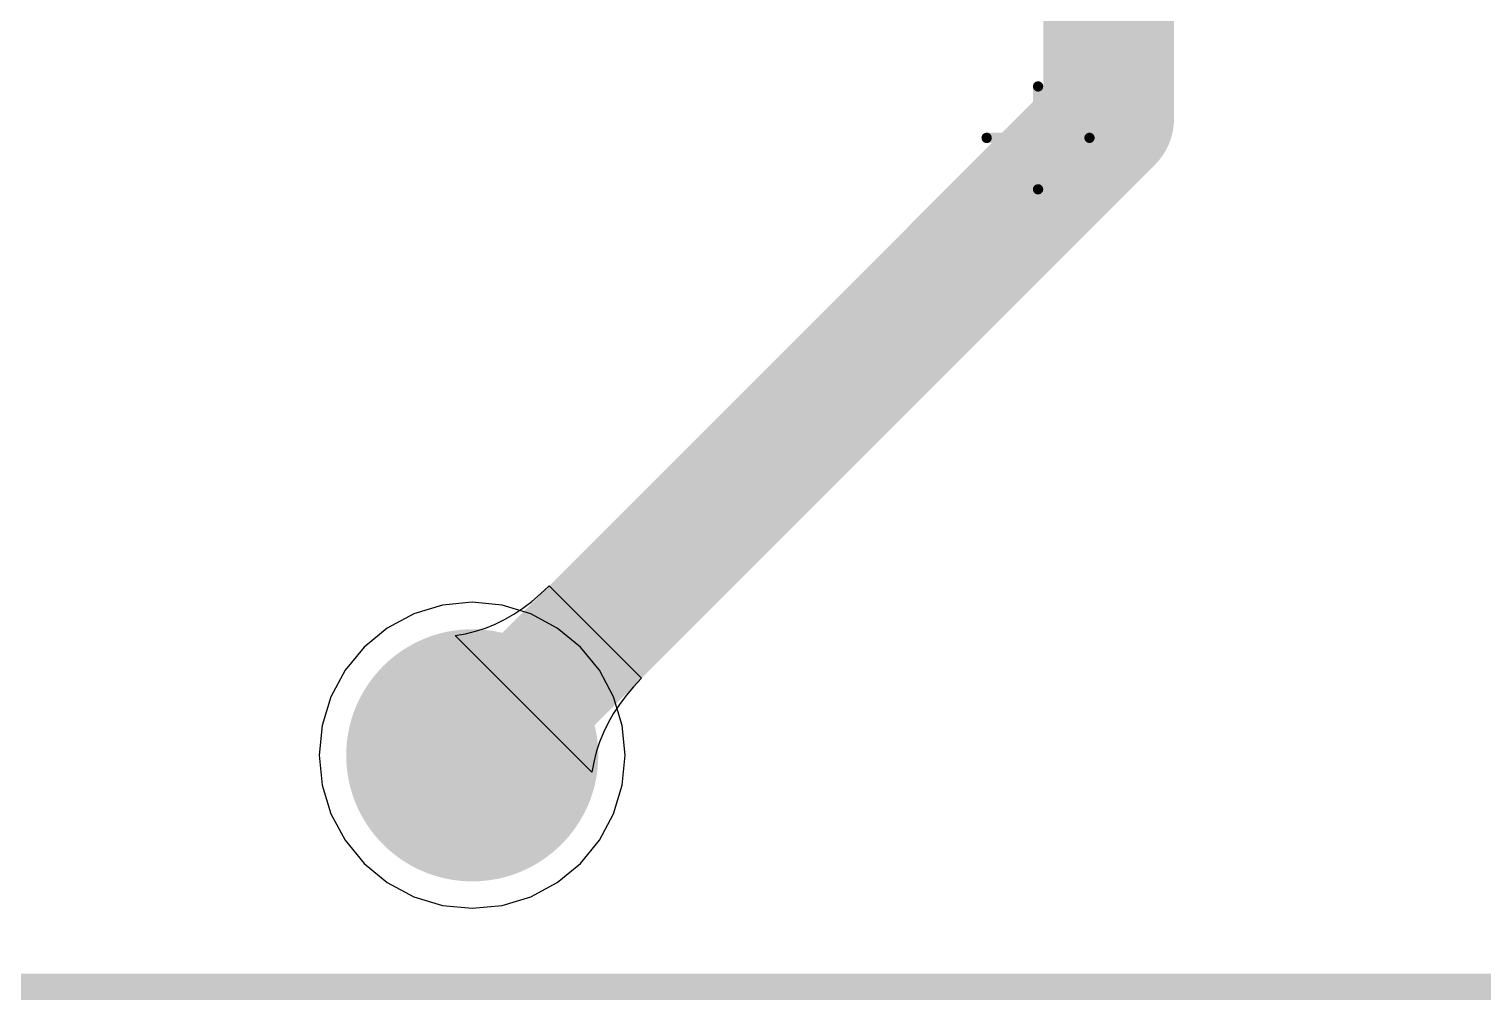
# Model space of a CAD drawing. Header units: inches. Extents: x -0.01 to 3.94, y -0.06 to 4.68.
# Drawn here: x 2.789 to 3.345, y 2.711 to 3.082 of the extents above; entities that cross this region are included whole.
import ezdxf

# ---------------------------------------------------------------- set-up
doc = ezdxf.new("R2010")
doc.units = ezdxf.units.IN
doc.header["$MEASUREMENT"] = 0
for name, color, linetype in [('Bottom Layer', 5, 'Continuous'), ('Bottom Solder', 6, 'Continuous'), ('Int1 -GND)', 16, 'Continuous'), ('Int2 -PWR)', 76, 'Continuous'), ('Multi-Layer', 9, 'Continuous'), ('Pad Holes', 156, 'Continuous'), ('Top 3D Body', 56, 'Continuous'), ('Top Courtyard', 56, 'Continuous'), ('Top Layer', 1, 'Continuous'), ('Top Overlay', 2, 'Continuous'), ('Top Solder', 216, 'Continuous')]:
    doc.layers.add(name, color=color, linetype=linetype)

# ---------------------------------------------------------------- blocks, each defined once
blk = doc.blocks.new('AAE46D0F_8D2F_4914_8614_C04E242B4758_561')
at = {"layer": 'Bottom Layer'}
h = blk.add_hatch(color=5, dxfattribs=at)
edge = h.paths.add_edge_path()
edge.add_arc((0.21653, 0.23622), 0.04626, 0, 360)
at = {"layer": 'Bottom Solder'}
h = blk.add_hatch(color=6, dxfattribs=at)
edge = h.paths.add_edge_path()
edge.add_arc((0.21653, 0.23622), 0.04823, 0, 360)
at = {"layer": 'Int1 -GND)'}
h = blk.add_hatch(color=7, dxfattribs=at)
edge = h.paths.add_edge_path()
edge.add_arc((0.21653, 0.23622), 0.04626, 0, 360)
at = {"layer": 'Int2 -PWR)'}
h = blk.add_hatch(color=7, dxfattribs=at)
edge = h.paths.add_edge_path()
edge.add_arc((0.21653, 0.23622), 0.04626, 0, 360)
at = {"layer": 'Multi-Layer'}
h = blk.add_hatch(color=9, dxfattribs=at)
edge = h.paths.add_edge_path()
edge.add_arc((0.21653, 0.23622), 0.04626, 0, 360)
at = {"layer": 'Pad Holes'}
h = blk.add_hatch(color=7, dxfattribs=at)
edge = h.paths.add_edge_path()
edge.add_arc((0.21653, 0.23622), 0.03051, 0, 360)
at = {"layer": 'Top Layer'}
h = blk.add_hatch(color=1, dxfattribs=at)
edge = h.paths.add_edge_path()
edge.add_arc((0.21653, 0.23622), 0.04626, 0, 360)
at = {"layer": 'Top Solder'}
h = blk.add_hatch(color=216, dxfattribs=at)
edge = h.paths.add_edge_path()
edge.add_arc((0.21653, 0.23622), 0.04823, 0, 360)
at = {"layer": 'Top 3D Body'}
blk.add_lwpolyline([(0.44291, 0.3248, 0.00787, 0.00787, 0), (-0.44291, 0.3248, 0.00787, 0.00787, 0)], format="xyseb", dxfattribs=at)
at = {"layer": 'Top Courtyard'}
for points in [[(0, 0.01969, 0.00394, 0.00394, 0), (0, -0.01968, 0.00394, 0.00394, 0)], [(0.01968, 0, 0.00394, 0.00394, 0), (-0.01969, 0, 0.00394, 0.00394, 0)]]:
    blk.add_lwpolyline(points, format="xyseb", dxfattribs=at)
for points in [[(-0.00098, 0.01969, 0.00197, 0.00197, 1), (0.00099, 0.01969, 0.00197, 0.00197, 1)], [(-0.02067, 0, 0.00197, 0.00197, 1), (-0.0187, 0, 0.00197, 0.00197, 1)], [(0.0187, 0, 0.00197, 0.00197, 1), (0.02067, 0, 0.00197, 0.00197, 1)], [(-0.00098, -0.01968, 0.00197, 0.00197, 1), (0.00099, -0.01968, 0.00197, 0.00197, 1)]]:
    blk.add_lwpolyline(points, format="xyseb", close=True, dxfattribs=at)
at = {"layer": 'Top Overlay'}
blk.add_lwpolyline([(0.44291, 0.3248, 0.01, 0.01, 0), (-0.44252, 0.3248, 0.01, 0.01, 0)], format="xyseb", dxfattribs=at)

msp = doc.modelspace()

# ---------------------------------------------------------------- linework, layer by layer
at = {"layer": 'Int1 -GND)'}
for p, q in [((2.94724, 2.86159), (2.93626, 2.85826)), ((2.95866, 2.86272), (2.94724, 2.86159)), ((2.97008, 2.86159), (2.95866, 2.86272)), ((2.98106, 2.85826), (2.97008, 2.86159)), ((2.93626, 2.85826), (2.92614, 2.85285)), ((2.99119, 2.85285), (2.98106, 2.85826)), ((2.92614, 2.85285), (2.91727, 2.84557)), ((3.00006, 2.84557), (2.99119, 2.85285)), ((2.91727, 2.84557), (2.90999, 2.8367)), ((3.00734, 2.8367), (3.00006, 2.84557)), ((2.90999, 2.8367), (2.90458, 2.82658)), ((3.01275, 2.82658), (3.00734, 2.8367)), ((2.90458, 2.82658), (2.90125, 2.8156)), ((3.01608, 2.8156), (3.01275, 2.82658)), ((2.90125, 2.8156), (2.90012, 2.80417)), ((3.0172, 2.80417), (3.01608, 2.8156)), ((2.90012, 2.80417), (2.90125, 2.79275)), ((3.01608, 2.79275), (3.0172, 2.80417)), ((2.90125, 2.79275), (2.90458, 2.78177)), ((3.01275, 2.78177), (3.01608, 2.79275)), ((2.90458, 2.78177), (2.90999, 2.77165)), ((3.00734, 2.77165), (3.01275, 2.78177)), ((2.90999, 2.77165), (2.91727, 2.76278)), ((3.00006, 2.76278), (3.00734, 2.77165)), ((2.91727, 2.76278), (2.92614, 2.7555)), ((2.99119, 2.7555), (3.00006, 2.76278)), ((2.92614, 2.7555), (2.93626, 2.75009)), ((2.98106, 2.75009), (2.99119, 2.7555)), ((2.93626, 2.75009), (2.94724, 2.74676)), ((2.97008, 2.74676), (2.98106, 2.75009)), ((2.94724, 2.74676), (2.95866, 2.74563)), ((2.95866, 2.74563), (2.97008, 2.74676))]:
    msp.add_line(p, q, dxfattribs=at)
at = {"layer": 'Int2 -PWR)'}
for p, q in [((2.94724, 2.86159), (2.93626, 2.85826)), ((2.95866, 2.86272), (2.94724, 2.86159)), ((2.97008, 2.86159), (2.95866, 2.86272)), ((2.98106, 2.85826), (2.97008, 2.86159)), ((2.93626, 2.85826), (2.92614, 2.85285)), ((2.99119, 2.85285), (2.98106, 2.85826)), ((2.92614, 2.85285), (2.91727, 2.84557)), ((3.00006, 2.84557), (2.99119, 2.85285)), ((2.91727, 2.84557), (2.90999, 2.8367)), ((3.00734, 2.8367), (3.00006, 2.84557)), ((2.90999, 2.8367), (2.90458, 2.82658)), ((3.01275, 2.82658), (3.00734, 2.8367)), ((2.90458, 2.82658), (2.90125, 2.8156)), ((3.01608, 2.8156), (3.01275, 2.82658)), ((2.90125, 2.8156), (2.90012, 2.80417)), ((3.0172, 2.80417), (3.01608, 2.8156)), ((2.90012, 2.80417), (2.90125, 2.79275)), ((3.01608, 2.79275), (3.0172, 2.80417)), ((2.90125, 2.79275), (2.90458, 2.78177)), ((3.01275, 2.78177), (3.01608, 2.79275)), ((2.90458, 2.78177), (2.90999, 2.77165)), ((3.00734, 2.77165), (3.01275, 2.78177)), ((2.90999, 2.77165), (2.91727, 2.76278)), ((3.00006, 2.76278), (3.00734, 2.77165)), ((2.91727, 2.76278), (2.92614, 2.7555)), ((2.99119, 2.7555), (3.00006, 2.76278)), ((2.92614, 2.7555), (2.93626, 2.75009)), ((2.98106, 2.75009), (2.99119, 2.7555)), ((2.93626, 2.75009), (2.94724, 2.74676)), ((2.97008, 2.74676), (2.98106, 2.75009)), ((2.94724, 2.74676), (2.95866, 2.74563)), ((2.95866, 2.74563), (2.97008, 2.74676))]:
    msp.add_line(p, q, dxfattribs=at)
at = {"layer": 'Top Layer'}
for p, q in [((2.9815, 2.86305), (2.98485, 2.86589)), ((2.98485, 2.86589), (2.98813, 2.869)), ((2.98813, 2.869), (3.02349, 2.83365)), ((2.97459, 2.85817), (2.97808, 2.86048)), ((2.97808, 2.86048), (2.9815, 2.86305)), ((2.96369, 2.85287), (2.96739, 2.85437)), ((2.96739, 2.85437), (2.97103, 2.85614)), ((2.97103, 2.85614), (2.97459, 2.85817)), ((2.95215, 2.84997), (2.95607, 2.85067)), ((3.00446, 2.79766), (2.95215, 2.84997)), ((2.95607, 2.85067), (2.95991, 2.85163)), ((2.95991, 2.85163), (2.96369, 2.85287)), ((3.02349, 2.83365), (3.02038, 2.83037)), ((3.01754, 2.82702), (3.01497, 2.8236)), ((3.02038, 2.83037), (3.01754, 2.82702)), ((3.01497, 2.8236), (3.01266, 2.8201)), ((3.01062, 2.81654), (3.00885, 2.81291)), ((3.01266, 2.8201), (3.01062, 2.81654)), ((3.00885, 2.81291), (3.00735, 2.8092)), ((3.00612, 2.80543), (3.00516, 2.80158)), ((3.00735, 2.8092), (3.00612, 2.80543)), ((3.00516, 2.80158), (3.00446, 2.79766))]:
    msp.add_line(p, q, dxfattribs=at)
for points in [[(3.20224, 3.04775, 0.05, 0.05, 0), (3.20224, 3.40491, 0.05, 0.05, 0)], [(2.95866, 2.80417, 0.05, 0.05, 0), (3.20224, 3.04775, 0.05, 0.05, 0)]]:
    msp.add_lwpolyline(points, format="xyseb", dxfattribs=at)
for points in [[(3.18974, 3.04775, 0.025, 0.025, 1), (3.21474, 3.04775, 0.025, 0.025, 1)], [(3.18974, 3.04775, 0.025, 0.025, 1), (3.21474, 3.04775, 0.025, 0.025, 1)], [(2.94616, 2.80417, 0.025, 0.025, 1), (2.97116, 2.80417, 0.025, 0.025, 1)]]:
    msp.add_lwpolyline(points, format="xyseb", close=True, dxfattribs=at)

# ---------------------------------------------------------------- block references
at = {"rotation": 180}
msp.add_blockref('AAE46D0F_8D2F_4914_8614_C04E242B4758_561', (3.1752, 3.04039), dxfattribs=at)

doc.saveas('drawing.dxf')
